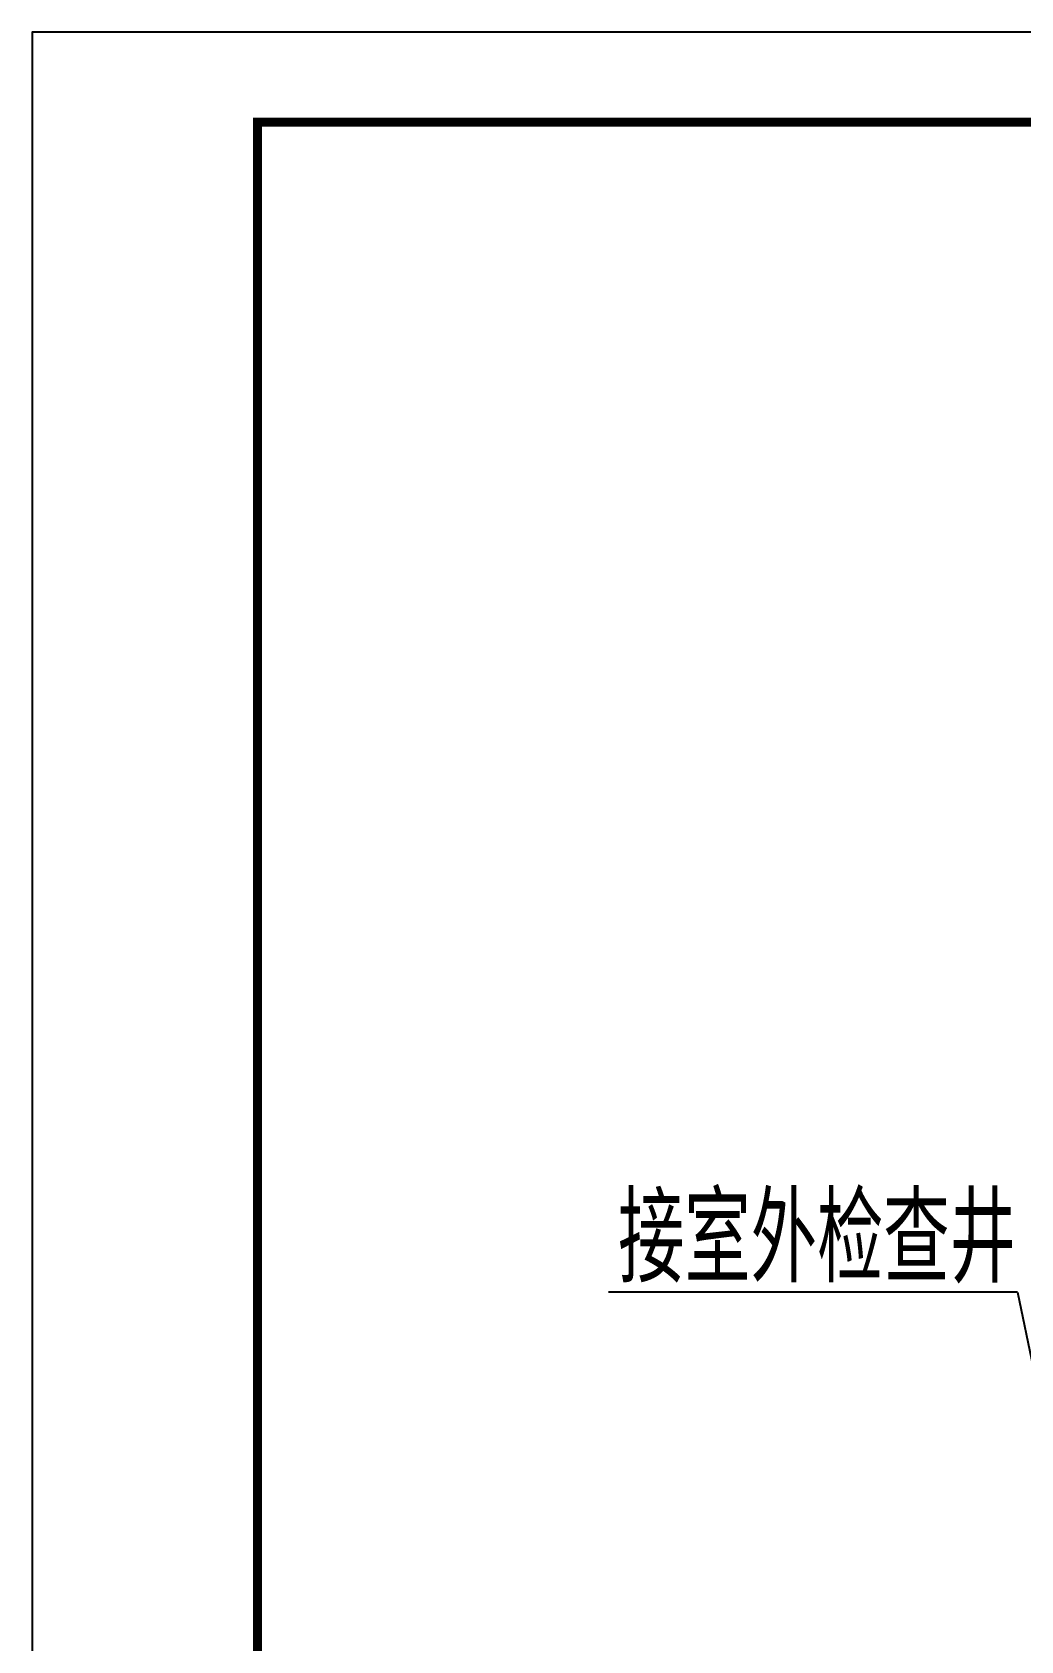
# Model space of a CAD drawing. Extents: x 1000 to 47721, y 1000 to 6465.
# Drawn here: x 1000 to 1083.9, y 1317.7 to 1454.1 of the extents above; entities that cross this region are included whole.
import ezdxf

# ---------------------------------------------------------------- set-up
doc = ezdxf.new("R2010")
doc.units = 0
doc.header["$LTSCALE"] = 35
doc.header["$MEASUREMENT"] = 0
doc.layers.add('图框', color=135, linetype='Continuous')
doc.layers.add('排水', color=2, linetype='Continuous')
doc.styles.add('HZ', font='romant.shx', dxfattribs={"width": 0.8, "bigfont": 'hztxt.shx'})

msp = doc.modelspace()

# ---------------------------------------------------------------- linework, layer by layer
at = {"layer": '图框', "ltscale": 6}
msp.add_lwpolyline([(1000, 1000), (1642.86, 1000), (1642.86, 1454.054), (1000, 1454.054)], close=True, dxfattribs=at)
msp.add_lwpolyline([(1019.11, 1007.644, 0.764, 0.764, 0), (1635.216, 1007.644, 0.764, 0.764, 0), (1635.216, 1446.41, 0.764, 0.764, 0), (1019.11, 1446.41, 0.764, 0.764, 0)], format="xyseb", close=True, dxfattribs=at)
at = {"layer": '排水'}
for q in [(1048.903, 1347.216), (1086.232, 1334.441)]:
    msp.add_line((1083.595, 1347.216), q, dxfattribs=at)

# ---------------------------------------------------------------- texts
at = {"layer": '排水', "style": 'HZ', "width": 0.75}
msp.add_text('接室外检查井', height=7.5, dxfattribs=at).set_placement((1049.703, 1348.038))

doc.saveas('drawing.dxf')
